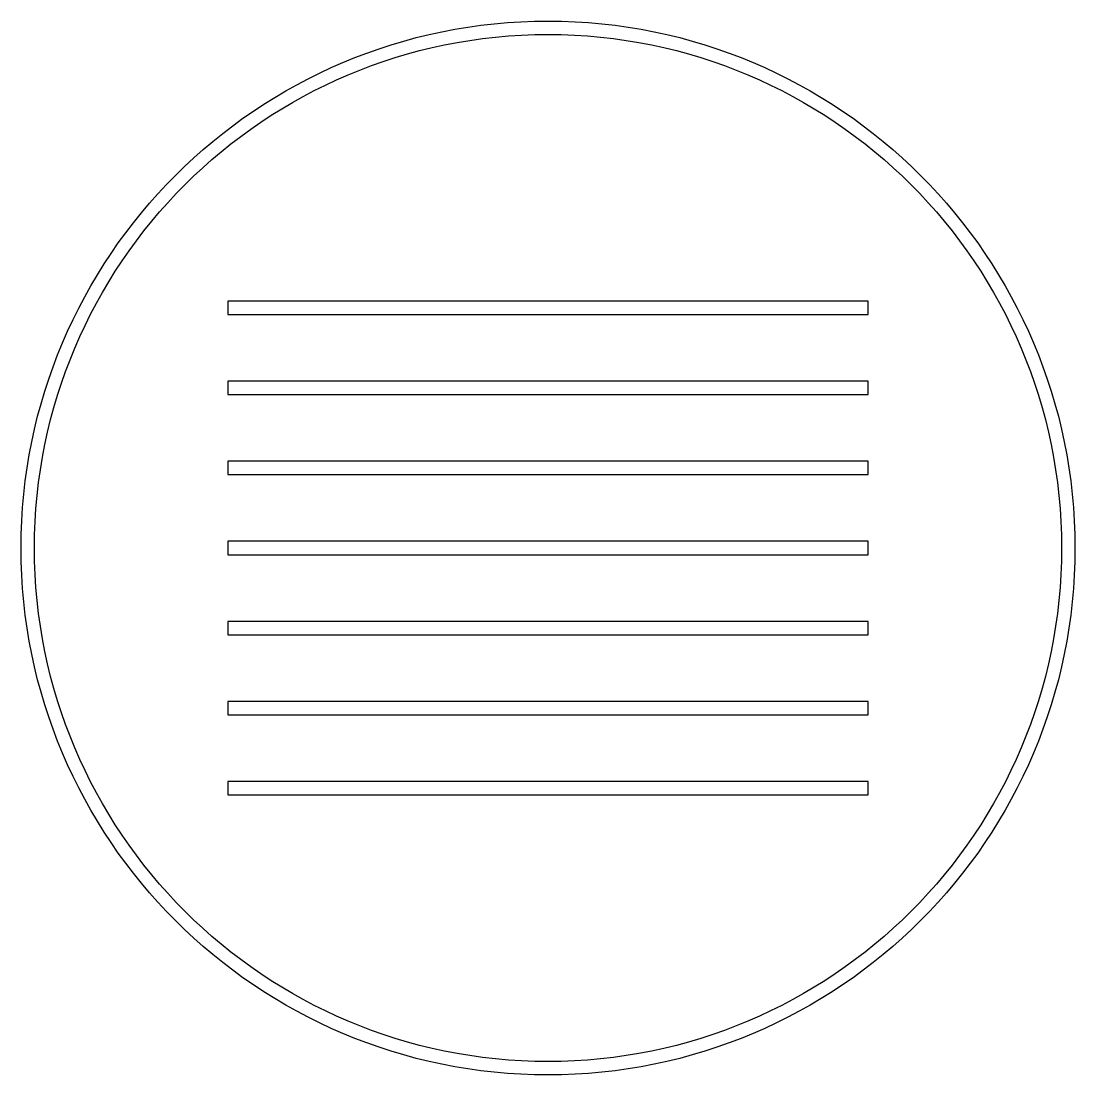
# Model space of a CAD drawing. Header units: millimetres. Extents: x -79 to 79, y -79 to 79.
import ezdxf

# ---------------------------------------------------------------- set-up
doc = ezdxf.new("R2010")
doc.units = ezdxf.units.MM

msp = doc.modelspace()

# ---------------------------------------------------------------- linework, layer by layer
for p, q in [((-48, 37), (-48, 35)), ((48, 37), (-48, 37)), ((48, 35), (48, 37)), ((-48, 35), (48, 35)), ((-48, 25), (-48, 23)), ((48, 25), (-48, 25)), ((48, 23), (48, 25)), ((-48, 23), (48, 23)), ((-48, 13), (-48, 11)), ((48, 13), (-48, 13)), ((48, 11), (48, 13)), ((-48, 11), (48, 11)), ((-48, 1), (-48, -1)), ((48, 1), (-48, 1)), ((48, -1), (48, 1)), ((-48, -1), (48, -1)), ((-48, -11), (-48, -13)), ((48, -11), (-48, -11)), ((48, -13), (48, -11)), ((-48, -13), (48, -13)), ((-48, -23), (-48, -25)), ((48, -23), (-48, -23)), ((48, -25), (48, -23)), ((-48, -25), (48, -25)), ((-48, -35), (-48, -37)), ((48, -35), (-48, -35)), ((48, -37), (48, -35)), ((-48, -37), (48, -37))]:
    msp.add_line(p, q)
for radius in [79, 77]:
    msp.add_circle((0, 0), radius)

doc.saveas('drawing.dxf')
